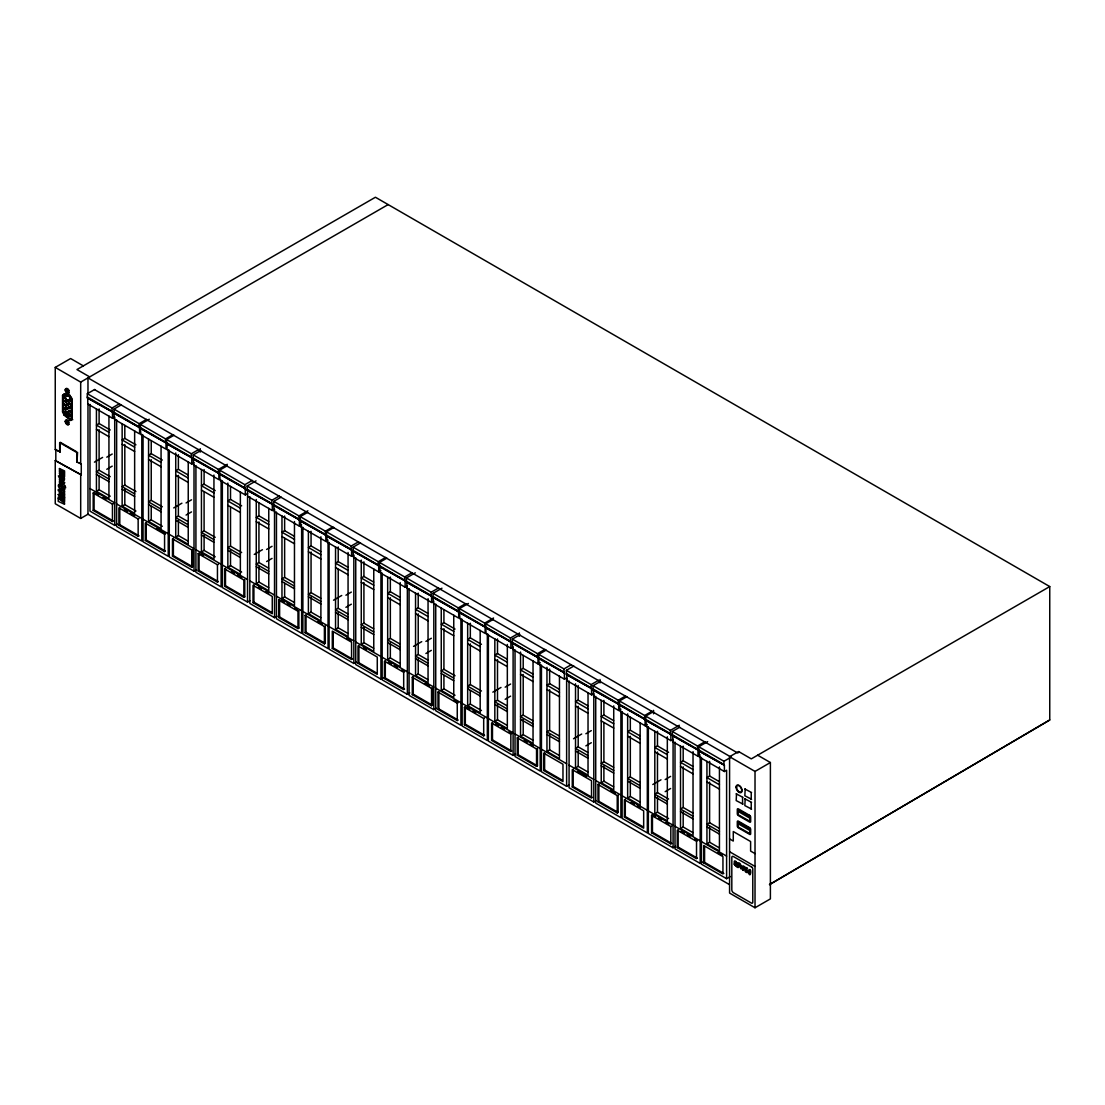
<?xml version="1.0" encoding="UTF-8"?>
<svg xmlns="http://www.w3.org/2000/svg" width="1105" height="1105" viewBox="0 0 1105 1105"><rect width="100%" height="100%" fill="white"/><g stroke="black" fill="none" stroke-linecap="round" stroke-linejoin="round"><path stroke-width="1.5" d="M64.767 400.714L66.038 402.33M66.77 399.858L67.377 401.502M66.88 403.601L68.137 405.217L67.516 403.574L66.645 404.568L67.916 405.342L67.308 403.698M66.908 407.275L67.516 408.933L68.178 408.049L66.687 407.4L67.944 409.016L67.336 407.372M67.087 414.707L68.344 416.323L67.737 414.679L66.853 415.673L68.137 416.447L67.529 414.789M67.819 401.585L67.198 399.941M68.123 413.077L66.866 411.461L67.474 413.104L68.358 412.11L67.074 411.336L67.695 412.994M69.256 406.737L70.527 408.339M69.366 414.265L69.988 415.908M70.416 415.991L69.808 414.347M67.101 390.189L67.847 391.474M67.819 422.759L67.336 421.627L67.764 422.718M72.212 417.897L69.698 418.947L63.745 413.436L63.441 396.308L65.14 395.079L70.306 396.571L64.228 395.604M68.109 391.446L67.046 390.093M65.457 413.519L66.051 412.897L64.96 411.502L64.933 412.952M66.949 390.189L67.626 391.598L67.308 390.065M67.336 421.627L67.875 422.732L67.212 421.723M70.637 396.861L72.198 400.272L72.198 419.113L70.789 420.549L64.159 415.218L62.543 411.916L62.543 395.438L64.629 393.863L70.223 395.48L63.703 394.388M64.629 393.863L62.543 395.438M65.14 395.079L63.441 396.308M1049.75 719.977L769.522 884.58L1049.75 719.977L1049.75 586.562L375.424 197.243L76.963 369.553L89.685 376.902M76.121 451.462L60.236 442.29L60.236 451.821L55.25 449.611L55.25 367.399L70.623 358.531L83.345 365.879M55.25 367.399L80.693 382.095L388.145 204.591M69.615 419.941L71.3 418.436L71.3 399.913L72.212 399.388L71.231 397.151L69.311 396.004M117.199 523.977L114.713 525.414L114.713 416.958L112.489 418.243L112.489 411.958L87.323 397.938L87.323 393.725L94.726 389.457M62.543 411.916L63.468 411.378L65.071 414.693L70.527 419.417L72.764 419.679M87.323 397.938L111.039 411.115M63.441 412.262L64.352 411.723L64.656 412.911M64.518 414.472L65.43 413.933M64.159 415.218L65.071 414.693M87.323 393.725L112.047 408.007L119.451 403.726M113.967 413.325L114.409 419.348L139.589 433.892L139.589 427.607L113.967 413.325L113.967 409.112L121.37 404.831M110.224 429.983L99.105 423.56L96.439 425.107L108.939 432.317M55.25 449.611L60.236 451.821M729.369 884.553L87.972 514.239L80.693 518.438L55.25 503.756L55.25 460.523L81.273 474.874L81.273 463.962L78.8 462.539M113.967 409.112L139.147 423.657L146.564 419.375M140.39 428.574L140.832 434.61L166.012 449.155L166.012 442.856L140.39 428.574L140.39 424.361L149.272 419.237M59.67 452.152L59.67 442.622L76.991 452.622L76.991 462.152L77.571 452.29M135.929 444.818L124.81 438.409L122.144 439.942L134.644 447.166M76.991 462.152L81.273 463.962M94.436 462.139L102.599 457.429M106.784 457.166L112.227 454.031M55.25 460.523L81.273 474.874M110.224 476.683L99.105 470.274L96.439 471.807L108.939 479.031M106.784 469.28L112.227 466.13M140.39 424.361L165.57 438.906L172.974 434.624M194.01 462.746L191.787 464.031L191.787 457.732L166.606 443.713L166.606 439.5L174.024 435.232M166.606 443.713L191.787 457.732M162.338 460.067L151.233 453.658L148.567 455.191L161.068 462.415M93.193 493.023L94.077 492.512L94.077 509.861L113.332 520.98L112.448 521.505L93.193 510.386L93.193 493.023L112.448 504.142L113.332 503.631M96.439 408.836L96.439 491.324L99.105 489.777L110.224 496.2M135.929 491.532L124.81 485.109L122.144 486.656L134.644 493.866M93.193 510.386L94.077 509.861M166.606 439.5L191.345 453.782L198.748 449.5M193.251 459.1L193.707 465.136L218.887 479.667L218.887 473.382L193.251 459.1L193.251 454.887L200.668 450.605M188.126 474.957L178.388 469.335L175.736 470.882L188.237 478.092M122.144 423.671L122.144 506.159L124.81 504.626L135.929 511.035M162.338 506.781L151.233 500.358L148.567 501.905L161.068 509.129M118.898 525.22L119.782 524.709L139.037 535.828L138.153 536.339L118.898 525.22L118.898 507.872L138.153 518.991L139.037 518.48M193.251 454.887L218.445 469.432L227.326 464.293M247.534 493.645L245.31 494.93L245.31 488.631L219.674 474.349L219.674 470.136L227.091 465.868M219.674 474.349L220.116 480.385L245.31 494.93M215.213 490.592L204.094 484.183L201.442 485.717L213.942 492.941M148.567 438.934L148.567 521.422L151.233 519.875L162.338 526.298M173.734 507.927L181.897 503.203M186.082 502.941L191.524 499.805M188.126 521.657L178.388 516.049L175.736 517.582L188.237 524.806M186.082 515.054L191.524 511.905M145.321 540.469L146.205 539.958L165.46 551.077L164.576 551.588L145.321 540.469L145.321 523.121L164.576 534.24L165.46 533.729L156.579 528.604M219.674 470.136L244.868 484.681L252.272 480.413M277.024 616.259L274.537 617.695L274.537 509.239L272.313 510.524L272.313 504.225L247.147 490.206L247.147 486.007L256.029 480.868M241.636 505.855L230.517 499.432L227.851 500.979L240.365 508.19M247.147 490.206L272.313 504.225M175.736 452.981L175.736 537.099L178.388 535.566L188.126 541.174M215.213 537.306L204.094 530.883L201.442 532.43L213.942 539.641M192.629 566.768L191.745 567.279L191.745 549.931L172.477 538.812L172.477 556.16L173.375 555.649L192.629 566.768L192.629 549.42M247.147 486.007L271.871 500.275L279.275 496.007M301.637 524.889L299.414 526.173L299.414 519.875L273.791 505.593L273.791 501.38L281.195 497.112M273.791 505.593L274.233 511.629L299.414 526.173M268.653 521.45L258.929 515.842L256.263 517.375L268.764 524.599M198.182 553.646L199.08 553.135L199.08 570.484L218.334 581.603L217.45 582.114L198.182 570.995L198.182 553.646L217.45 564.765L218.334 564.254M201.442 469.459L201.442 551.934L204.094 550.401L215.213 556.823M241.636 552.555L230.517 546.146L227.851 547.679L240.365 554.903M169.272 450.191L169.272 556.92L194.01 571.202L196.497 569.766M198.182 570.995L199.08 570.484M273.791 501.38L298.972 515.924L307.867 510.8M328.061 540.138L325.837 541.422L325.837 535.138L300.215 520.842L300.215 516.643L307.618 512.361M300.215 520.842L325.837 535.138M294.358 536.284L284.634 530.676L281.968 532.209L294.469 539.433M224.605 568.909L225.489 568.384L225.489 585.733L244.757 596.852L244.757 579.503L243.86 580.028L224.605 568.909L224.605 586.258L243.86 597.377L244.757 596.852M227.851 483.078L227.851 567.197L230.517 565.649L241.636 572.072M254.261 554.42L262.424 549.71M266.609 549.447L272.051 546.298M268.653 568.163L258.929 562.542L256.263 564.089L268.764 571.299M266.609 561.547L272.051 558.412M224.605 586.258L225.489 585.733M300.215 516.643L325.395 531.173L332.798 526.905M356.321 662.033L353.835 663.47L353.835 555.014L351.611 556.298L351.611 550.014L326.431 535.994L326.431 531.781L333.848 527.499M326.431 535.994L350.147 549.171M320.782 551.547L311.058 545.925L308.392 547.472L320.892 554.682M256.263 499.474L256.263 583.592L258.929 582.059L268.653 587.667M294.358 582.998L284.634 577.39L281.968 578.923L294.469 586.147M222.34 480.827L222.34 587.556L247.534 602.101L250.02 600.664M253.017 602.653L272.272 613.772L272.272 596.424L253.017 585.305L253.017 602.653L253.901 602.142L271.678 612.405M326.431 531.781L351.169 546.05L358.573 541.782M380.935 570.663L378.711 571.948L378.711 565.649L353.075 551.367L353.075 547.168L360.492 542.887M353.075 551.367L353.531 557.403L378.711 571.948M347.937 567.224L338.213 561.616L335.547 563.149L348.061 570.373M278.722 600.139L279.606 599.628L279.606 616.977L298.861 628.096L298.861 610.747L297.977 611.258L278.722 600.139L278.722 617.488L297.977 628.607L298.861 628.096M281.968 515.952L281.968 598.44L284.634 596.893L294.358 602.515M320.782 598.247L311.058 592.639L308.392 594.172L320.892 601.396M278.722 617.488L279.606 616.977M353.075 547.168L378.269 561.699L385.673 557.431M407.358 585.912L405.134 587.197L405.134 580.912L379.498 566.63L379.498 562.417L386.902 558.135M379.498 566.63L382.91 568.081M373.656 582.073L363.918 576.451L361.266 577.998L373.766 585.208M305.146 615.402L306.03 614.891L306.03 632.24L325.284 643.359L325.284 626.01L324.4 626.521L305.146 615.402L305.146 632.751L324.4 643.87L325.284 643.359M308.392 531.201L308.392 613.689L311.058 612.156L320.782 617.764M333.558 600.195L341.721 595.485M345.906 595.222L351.349 592.073M347.937 613.938L338.213 608.316L335.547 609.863L348.061 617.073M345.906 607.322L351.349 604.186M305.146 632.751L306.03 632.24M379.498 562.417L404.692 576.962L412.096 572.68M433.823 601.203L431.599 602.474L431.599 596.189L406.433 582.169L406.433 577.956L415.314 572.832M406.433 582.169L431.599 596.189M400.065 597.322L390.341 591.714L387.675 593.247L400.19 600.471M335.547 546.892L335.547 629.367L338.213 627.833L347.937 633.455M373.656 628.773L363.918 623.165L361.266 624.698L373.766 631.922M332.301 648.428L351.57 659.547L351.57 642.198L332.301 631.079L332.301 648.428L333.199 647.917L352.454 659.036M406.433 577.956L431.157 592.239L438.561 587.957M433.063 597.556L433.519 603.592L458.699 618.123L458.699 611.839L433.063 597.556L433.063 593.344L441.959 588.205M427.939 613.413L418.215 607.791L415.549 609.338L428.049 616.549M361.266 560.097L361.266 644.215L363.918 642.682L373.656 648.29M400.065 644.035L390.341 638.414L387.675 639.961L400.19 647.171M358.006 663.276L377.275 674.395L377.275 657.047L358.006 645.928L358.006 663.276L358.904 662.765L376.681 673.028M433.063 593.344L458.257 607.888L465.661 603.606M459.487 612.805L459.929 618.841L485.123 633.386L485.123 627.088L459.487 612.805L459.487 608.593L468.382 603.468M455.025 629.049L443.92 622.64L441.254 624.173L453.754 631.397M387.675 576.976L387.675 659.464L390.341 657.931L400.065 663.539M413.546 646.384L421.709 641.66M425.895 641.397L431.337 638.262M427.939 660.113L418.215 654.505L415.549 656.038L428.049 663.262M355.741 557.845L355.741 664.575L380.935 679.119L383.421 677.683M425.895 653.511L431.337 650.362M384.43 678.525L403.684 689.644L403.684 672.296L384.43 661.177L384.43 678.525L385.313 678.014L404.582 689.133M459.487 608.593L484.681 623.137L493.562 618.013M515.593 753.997L513.107 755.433L513.107 646.977L510.883 648.262L510.883 641.964L485.717 627.944L485.717 623.745L493.12 619.463M485.717 627.944L486.159 633.98L510.883 648.262M481.449 644.312L470.329 637.889L467.664 639.422L480.178 646.646M412.289 677.268L413.187 676.743L413.187 694.106L432.442 705.225L432.442 687.876L431.558 688.387L412.289 677.268L412.289 694.617L431.558 705.736L432.442 705.225M415.549 593.067L415.549 675.556L418.215 674.022L427.939 679.63M455.025 675.763L443.92 669.34L441.254 670.887L453.754 678.097M382.164 573.094L382.164 679.837L407.358 694.368L409.845 692.932M412.289 694.617L413.187 694.106M485.717 623.745L510.441 638.013L517.844 633.745M540.207 662.627L537.997 663.912L537.997 657.613L512.361 643.331L512.361 639.118L519.764 634.85M512.361 643.331L512.803 649.367L537.997 663.912M507.223 659.188L497.499 653.58L494.833 655.113L507.333 662.337M437.994 692.103L438.892 691.592L438.892 708.94L458.147 720.059L457.263 720.57L437.994 709.451L437.994 692.103L457.263 703.222L458.147 702.711L453.699 700.142M441.254 607.902L441.254 690.39L443.92 688.857L455.025 695.28M481.449 691.012L470.329 684.603L467.664 686.136L480.178 693.36M409.085 588.634L409.085 695.377L433.823 709.659L436.309 708.222M437.994 709.451L438.892 708.94M512.361 639.118L537.541 653.663L544.958 649.381M569.116 784.895L566.63 786.332L566.63 677.876L564.406 679.161L564.406 672.876L538.784 658.58L538.784 654.381L546.188 650.099M538.784 658.58L539.226 664.616L564.406 679.161M532.928 674.022L523.204 668.415L520.538 669.948L533.038 677.172M464.418 707.352L465.316 706.841L465.316 724.189L484.57 735.308L483.686 735.833L464.418 724.714L464.418 707.352L483.686 718.471L484.57 717.96M467.664 623.165L467.664 705.653L470.329 704.106L481.449 710.529M492.83 692.158L500.993 687.448M505.178 687.172L510.621 684.036M507.223 705.902L497.499 700.28L494.833 701.813L507.333 709.037M505.178 699.285L510.621 696.136M464.418 724.714L465.316 724.189M538.784 654.381L563.964 668.912L571.382 664.644M596.286 800.586L593.799 802.023L593.799 693.567L591.576 694.838L591.576 688.553L566.409 674.533L566.409 670.321L573.813 666.053M559.351 689.285L549.627 683.663L546.961 685.211L559.462 692.421M566.409 674.533L591.576 688.553M494.833 638.842L494.833 721.33L497.499 719.797L507.223 725.405M532.928 720.736L523.204 715.128L520.538 716.662L533.038 723.886M491.587 740.391L510.841 751.511L510.841 734.162L491.587 723.043L491.587 740.391L492.471 739.88L511.739 750.999M566.409 670.321L591.134 684.603L598.537 680.321M620.899 709.203L618.676 710.487L618.676 704.203L593.054 689.921L593.054 685.708L600.457 681.426M593.054 689.921L618.676 704.203M587.915 705.777L578.191 700.156L575.525 701.703L588.026 708.913M517.292 737.878L518.176 737.367L518.176 754.715L537.444 765.834L537.444 748.486L536.547 748.997L517.292 737.878L517.292 755.226L536.547 766.345L537.444 765.834M520.538 652.061L520.538 736.179L523.204 734.632L532.928 740.253M559.351 735.985L549.627 730.377L546.961 731.911L559.462 739.135M517.292 755.226L518.176 754.715M593.054 685.708L618.234 700.252L625.637 695.97M647.323 724.466L645.099 725.75L645.099 719.452L619.477 705.17L619.477 700.957L626.88 696.689M619.477 705.17L619.919 711.206L645.099 725.75M613.62 720.612L603.896 715.004L601.231 716.537L613.731 723.761M546.961 667.31L546.961 751.428L549.627 749.894L559.351 755.502M573.523 738.748L581.686 734.024M585.871 733.761L591.313 730.626M587.915 752.477L578.191 746.87L575.525 748.403L588.026 755.627M585.871 745.875L591.313 742.726M543.715 770.489L562.97 781.608L562.97 764.259L543.715 753.14L543.715 770.489L544.599 769.978L562.376 780.24M619.477 700.957L644.657 715.501L652.061 711.219M675.583 846.361L673.083 847.797L673.083 739.342L670.873 740.626L670.873 734.328L645.693 720.308L645.693 716.109L653.11 711.827M645.693 720.308L670.873 734.328M640.044 735.875L630.32 730.253L627.654 731.786L640.154 739.01M575.525 683.802L575.525 767.92L578.191 766.373L587.915 771.994M613.62 767.326L603.896 761.704L601.231 763.251L613.731 770.461M572.279 786.981L591.534 798.1L591.534 780.752L572.279 769.633L572.279 786.981L573.163 786.456L592.418 797.575M645.693 716.109L670.417 730.377L679.313 725.253M700.197 754.991L697.973 756.262L697.973 749.977L672.337 735.695L672.337 731.482L679.741 727.214M672.337 735.695L675.749 737.145M668.594 752.353L657.475 745.93L654.809 747.477L667.323 754.687M597.985 784.467L598.869 783.956L598.869 801.305L618.123 812.424L618.123 795.075L617.239 795.586L597.985 784.467L597.985 801.816L617.239 812.935L618.123 812.424M601.231 700.266L601.231 782.754L603.896 781.221L613.62 786.829M640.044 782.575L630.32 776.967L627.654 778.5L640.154 785.724M597.985 801.816L598.869 801.305M672.337 731.482L697.531 746.027L704.935 741.745M730.35 876.541L726.607 878.696L726.607 770.24L724.397 771.525L724.397 765.226L698.761 750.944L698.761 746.745L707.656 741.607M698.761 750.944L724.397 765.226M692.904 766.387L683.18 760.779L680.514 762.312L693.028 769.536M627.654 713.899L627.654 798.017L630.32 796.47L640.044 802.092M652.82 784.522L660.983 779.812M665.169 779.536L670.611 776.401M668.594 799.067L657.475 792.644L654.809 794.177L667.323 801.401M665.169 791.65L670.611 788.5M624.394 817.065L643.663 828.184L643.663 810.835L624.394 799.716L624.394 817.065L625.292 816.554L643.069 826.816M757.671 755.198L770.392 762.533L770.392 898.89L755.019 907.758L729.576 893.061L729.576 756.718L738.568 751.524L751.289 758.873L1049.75 586.562M739.356 751.98L737.643 752.975L87.972 377.896L87.972 393.421M698.761 746.745L723.941 761.276L731.358 757.008M719.327 781.649L709.603 776.028L706.938 777.575L719.438 784.785M651.563 832.756L652.447 832.245L671.716 843.364L670.818 843.875L651.563 832.756L651.563 815.407L652.447 814.896L655.417 816.609M654.809 731.206L654.809 813.694L657.475 812.161L668.594 818.57M692.904 813.1L683.18 807.479L680.514 809.026L693.028 816.236M729.576 756.718L755.019 771.414L770.392 762.533M651.563 815.407L670.818 826.526L671.716 826.015M742.892 804.067L736.192 800.586L736.524 793.639M751.566 799.26L744.853 795.766L745.184 788.832M680.514 746.055L680.514 828.543L683.18 826.996L692.904 832.617M736.192 793.832L742.892 797.327M744.853 789.011L751.566 792.506M751.566 809.081L744.853 805.586L745.184 798.639M719.327 828.349L709.603 822.742L706.938 824.275L719.438 831.499M744.853 798.832L751.566 802.327M677.268 847.59L696.523 858.709L696.523 841.361L677.268 830.242L677.268 847.59L678.152 847.079L697.421 858.198M706.938 761.304L706.938 843.792L709.603 842.259L719.327 847.867M675.003 742.159L675.003 848.902L700.197 863.447L702.683 862.011M703.692 862.853L722.946 873.972L722.946 856.624L703.692 845.505L703.692 862.853L704.576 862.342L723.844 873.461M69.698 418.947L70.471 419.348M94.491 389.582L731.123 757.146M87.323 396.985L112.047 411.253M113.967 412.358L139.147 426.903M140.39 427.621L165.57 442.152M166.606 442.76L191.345 457.028M193.251 458.147L218.445 472.678M219.674 473.396L244.868 487.94M247.147 489.253L271.871 503.535M273.791 504.64L298.972 519.184M300.215 519.889L325.395 534.433M326.431 535.027L351.169 549.309M353.075 550.414L378.269 564.959M379.498 565.663L404.692 580.208M406.433 581.216L431.157 595.485M433.063 596.59L458.257 611.134M459.487 611.852L484.681 626.397M485.717 626.991L510.441 641.273M512.361 642.378L537.541 656.909M538.784 657.627L563.964 672.172M566.409 673.58L591.134 687.849M593.054 688.954L618.234 703.498M619.477 704.216L644.657 718.761M645.693 719.355L670.417 733.637M672.337 734.742L697.531 749.273M698.761 749.991L723.941 764.536M114.409 413.063L139.589 427.607M140.832 428.312L164.535 442M193.707 458.837L218.887 473.382M221.608 474.957L245.31 488.631M278.681 507.899L299.414 519.875M355.009 551.975L378.711 565.649M385.866 569.793L403.657 580.056M433.519 597.294L458.699 611.839M459.929 612.557L485.123 627.088M487.623 628.538L510.883 641.964M514.281 643.925L537.997 657.613M540.704 659.188L564.406 672.876M621.397 705.764L645.099 719.452M678.705 738.858L696.495 749.121M112.489 418.243L87.765 403.974L87.765 397.676M191.787 464.031L167.062 449.749L167.062 443.464M247.589 496.242L272.313 510.524M325.837 541.422L300.657 526.878L300.657 520.593M351.611 556.298L326.887 542.016L326.887 535.732M405.134 587.197L379.94 572.652L379.94 566.368M431.599 602.474L406.875 588.205L406.875 581.907M591.576 694.838L566.851 680.57L566.851 674.271M618.676 710.487L593.495 695.943L593.495 689.658M670.873 740.626L646.135 726.344L646.135 720.059M697.973 756.262L672.779 741.731L672.779 735.433M724.397 771.525L699.203 756.98L699.203 750.696M96.439 429.444L108.939 436.668M122.144 444.293L134.644 451.503M148.567 459.542L161.068 466.766M175.736 475.219L188.237 482.443M201.442 490.068L213.942 497.278M227.851 505.317L240.365 512.54M256.263 521.726L268.764 528.936M281.968 536.56L294.469 543.784M308.392 551.809L320.892 559.033M335.547 567.5L348.061 574.711M361.266 582.335L373.766 589.559M387.675 597.598L400.19 604.808M415.549 613.676L428.049 620.899M441.254 628.524L453.754 635.734M467.664 643.773L480.178 650.997M494.833 659.464L507.333 666.674M520.538 674.299L533.038 681.523M546.961 689.548L559.462 696.772M575.525 706.04L588.026 713.264M601.231 720.888L613.731 728.098M627.654 736.137L640.154 743.361M654.809 751.828L667.323 759.038M680.514 766.663L693.028 773.887M706.938 781.912L719.438 789.136M729.576 838.916L733.278 841.057L733.278 831.526L750.613 841.527L750.613 851.071L755.019 853.613M96.439 474.432L108.939 481.656M122.144 489.28L134.644 496.49M148.567 504.529L161.068 511.753M175.736 520.22L188.237 527.43M201.442 535.055L213.942 542.279M227.851 550.304L240.365 557.528M256.263 566.713L268.764 573.923M281.968 581.548L294.469 588.772M308.392 596.811L320.892 604.021M335.547 612.488L348.061 619.712M361.266 627.322L373.766 634.546M387.675 642.585L400.19 649.795M415.549 658.663L428.049 665.887M441.254 673.511L453.754 680.721M467.664 688.76L480.178 695.984M494.833 704.451L507.333 711.661M520.538 719.286L533.038 726.51M546.961 734.535L559.462 741.759M575.525 751.027L588.026 758.251M601.231 765.876L613.731 773.086M627.654 781.125L640.154 788.348M654.809 796.816L667.323 804.026M680.514 811.65L693.028 818.874M706.938 826.899L719.438 834.123M729.576 851.734L755.019 866.431M96.439 491.324L108.939 498.535L108.939 416.046M122.144 506.159L134.644 513.383L134.644 430.895M148.567 521.422L161.068 528.632L161.068 446.144M175.736 537.099L188.237 544.323L188.237 461.835M201.442 551.934L213.942 559.158L213.942 475.04M227.851 567.197L240.365 574.407L240.365 491.932M256.263 583.592L268.764 590.816L268.764 508.328M281.968 598.44L294.469 605.651L294.469 521.546M308.392 613.689L320.892 620.913L320.892 536.795M335.547 629.367L348.061 636.591L348.061 552.472M361.266 644.215L373.766 651.439L373.766 568.951M387.675 659.464L400.19 666.688L400.19 582.57M415.549 675.556L428.049 682.779L428.049 598.661M441.254 690.39L453.754 697.614L453.754 615.126M467.664 705.653L480.178 712.863L480.178 630.375M494.833 721.33L507.333 728.554L507.333 644.436M520.538 736.179L533.038 743.389L533.038 660.901M546.961 751.428L559.462 758.652L559.462 676.163M575.525 767.92L588.026 775.144L588.026 692.655M601.231 782.754L613.731 789.978L613.731 705.86M627.654 798.017L640.154 805.227L640.154 722.739M654.809 813.694L667.323 820.918L667.323 736.8M680.514 828.543L693.028 835.753L693.028 751.635M706.938 843.792L719.438 851.016L719.438 766.898M89.988 488.562L114.713 502.844M116.633 503.949L141.813 518.494M143.056 519.198L168.236 533.743M169.272 534.35L194.01 548.619M195.917 549.724L221.111 564.268M222.34 564.987L247.534 579.517M249.813 580.843L274.537 595.112M276.457 596.217L301.637 610.761M302.881 611.479L328.061 626.024M329.097 626.618L353.835 640.9M355.741 642.005L380.935 656.536M382.164 657.254L407.358 671.799M409.085 672.793L433.823 687.075M435.729 688.18L460.923 702.725M462.152 703.429L487.346 717.974M488.382 718.582L513.107 732.85M515.027 733.955L540.207 748.499M541.45 749.218L566.63 763.748M569.075 765.157L593.799 779.439M595.719 780.544L620.899 795.089M622.129 795.793L647.323 810.338M648.359 810.946L673.083 825.214M675.003 826.319L700.197 840.864M701.426 841.582L726.607 856.113M95.555 493.369L98.525 495.081M102.972 497.651L105.928 499.363M124.23 509.93L127.186 511.629M130.155 513.342L134.603 515.911M200.558 553.992L203.513 555.705M231.415 571.81L234.384 573.523M237.354 575.235L241.788 577.805M258.349 587.363L261.305 589.062M265.752 591.631L268.722 593.344M281.084 600.485L284.054 602.197M287.01 603.91L289.98 605.623M294.427 608.178L297.383 609.891M317.881 621.728L322.329 624.297M346.528 638.262L350.976 640.831M363.338 647.972L366.308 649.685M388.283 662.378L391.239 664.091M394.209 665.79L397.165 667.503M401.612 670.072L404.582 671.785M425.038 683.594L429.472 686.164M466.793 707.697L469.749 709.41M472.719 711.123L475.675 712.836M495.441 724.245L498.396 725.944M501.366 727.656L504.322 729.369M508.77 731.938L511.739 733.651M524.101 740.792L527.071 742.505M530.027 744.217L532.997 745.916M577.611 771.677L586.493 776.815M610.72 790.793L615.167 793.362M631.217 802.631L634.173 804.343M637.143 806.056L640.099 807.755M658.373 818.308L661.343 820.02M665.79 822.59L668.746 824.302M681.122 831.443L684.078 833.156M687.048 834.869L690.003 836.582M694.451 839.137L697.421 840.85M717.918 852.687L722.352 855.256M172.477 556.16L191.745 567.279M114.713 525.414L89.988 511.145L89.988 404.402M274.537 617.695L249.813 603.413L249.813 496.684M353.835 663.47L329.097 649.201L329.097 542.458M513.107 755.433L488.382 741.151L488.382 634.422M566.63 786.332L541.45 771.787L541.45 665.058M593.799 802.023L569.075 787.741L569.075 680.998M673.083 847.797L648.359 833.515L648.359 726.786M726.607 878.696L701.426 864.151L701.426 757.422M69.297 399.278L70.389 400.673L69.27 400.742L69.505 399.154L70.223 401.06L69.132 399.665M65.665 398.974L64.573 397.579L65.692 397.51L65.444 399.098L64.739 397.192L65.83 398.587M65.678 413.408L64.725 413.077L64.753 411.626L65.844 413.021M69.394 397.096L71.3 399.913M65.098 408.021L65.982 409.596M65.665 409.748L64.781 408.173M65.209 400.797L65.83 401.612M69.698 406.82L70.319 407.621M755.019 771.414L755.019 907.758M751.234 792.699L751.234 799.454M751.234 802.52L751.234 809.261M742.574 797.506L742.574 804.26M723.941 761.276L723.941 765.489M709.603 761.386L709.603 776.028M709.603 782.078L709.603 822.742M709.603 827.051L709.603 842.259M704.576 846.568L704.576 862.342M700.197 756.704L700.197 863.447M697.531 746.027L697.531 750.24M683.18 746.137L683.18 760.779M683.18 766.815L683.18 807.479M683.18 811.802L683.18 826.996M678.152 829.731L678.152 847.079M670.818 826.526L670.818 843.875M670.417 730.377L670.417 734.59M657.475 731.303L657.475 745.93M657.475 751.98L657.475 792.644M657.475 796.954L657.475 812.161M653.552 710.377L653.552 713.816M652.447 814.896L652.447 832.245M647.323 726.178L647.323 832.921L622.129 818.377L622.129 711.634M644.657 715.501L644.657 719.714M630.32 717.242L630.32 730.253M630.32 736.289L630.32 776.967M630.32 781.276L630.32 796.47M625.292 799.205L625.292 816.554M620.899 710.929L620.899 817.659L595.719 803.128L595.719 696.385M618.234 700.252L618.234 704.451M617.239 795.586L617.239 812.935M603.896 700.363L603.896 715.004M603.896 722.739L603.896 761.704M603.896 766.027L603.896 781.221M600.015 679.465L600.015 682.918M591.134 684.603L591.134 688.816M578.191 685.514L578.191 700.156M578.191 706.206L578.191 746.87M578.191 751.179L578.191 766.373M573.163 769.108L573.163 786.456M563.964 668.912L563.964 673.125M549.627 669.022L549.627 683.663M549.627 689.713L549.627 730.377M549.627 734.687L549.627 749.894M544.599 752.629L544.599 769.978M540.207 664.34L540.207 771.083L515.027 756.538L515.027 649.795M537.541 653.663L537.541 657.876M536.547 748.997L536.547 766.345M523.204 655.403L523.204 668.415M523.204 674.451L523.204 715.128M523.204 719.438L523.204 734.632M519.336 632.889L519.336 636.328M510.441 638.013L510.441 642.226M497.499 638.939L497.499 653.58M497.499 659.616L497.499 700.28M497.499 704.603L497.499 719.797M492.471 722.532L492.471 739.88M487.346 633.814L487.346 740.557L462.152 726.013L462.152 619.27M484.681 623.137L484.681 627.35M483.686 718.471L483.686 735.833M470.329 623.248L470.329 637.889M470.329 643.925L470.329 684.603M470.329 690.597L470.329 704.106M460.923 618.565L460.923 725.308L435.729 710.764L435.729 604.021M458.257 607.888L458.257 612.087M457.263 703.222L457.263 720.57M443.92 609.629L443.92 622.64M443.92 628.676L443.92 669.34M443.92 675.348L443.92 688.857M433.823 602.916L433.823 709.659M431.558 688.387L431.558 705.736M431.157 592.239L431.157 596.451M418.215 593.15L418.215 607.791M418.215 613.841L418.215 654.505M418.215 658.815L418.215 674.022M407.358 587.639L407.358 694.368M404.692 576.962L404.692 581.161M390.341 577.072L390.341 591.714M390.341 597.75L390.341 638.414M390.341 642.737L390.341 657.931M385.313 660.666L385.313 678.014M380.935 572.376L380.935 679.119M378.269 561.699L378.269 565.912M363.918 561.81L363.918 576.451M363.918 582.501L363.918 623.165M363.918 627.474L363.918 642.682M358.904 645.403L358.904 662.765M351.169 546.05L351.169 550.262M338.213 546.975L338.213 561.616M338.213 569.351L338.213 608.316M338.213 612.64L338.213 627.833M333.199 632.143L333.199 647.917M328.061 541.851L328.061 648.594L302.881 634.049L302.881 527.32M325.395 531.173L325.395 535.386M324.4 626.521L324.4 643.87M311.058 531.284L311.058 545.925M311.058 551.975L311.058 592.639M311.058 596.949L311.058 612.156M301.637 526.602L301.637 633.345L276.457 618.8L276.457 512.057M298.972 515.924L298.972 520.137M297.977 611.258L297.977 628.607M284.634 516.035L284.634 530.676M284.634 538.411L284.634 577.39M284.634 583.385L284.634 596.893M271.871 500.275L271.871 504.488M258.929 502.816L258.929 515.842M258.929 521.878L258.929 562.542M258.929 566.865L258.929 582.059M253.901 584.794L253.901 602.142M247.589 489.957L247.534 602.101M244.868 484.681L244.868 488.893M243.86 580.028L243.86 597.377M230.517 486.421L230.517 499.432M230.517 507.167L230.517 546.146M230.517 550.456L230.517 565.649M221.111 480.109L221.111 586.852L195.917 572.307L195.917 465.564M218.445 469.432L218.445 473.644M217.45 564.765L217.45 582.114M204.094 469.542L204.094 484.183M204.094 491.918L204.094 530.883M204.094 535.207L204.094 550.401M200.226 448.644L200.226 452.097M194.01 464.459L194.01 571.202M191.345 453.782L191.345 457.995M178.388 454.694L178.388 469.335M178.388 475.385L178.388 516.049M178.388 520.358L178.388 535.566M173.375 538.301L173.375 555.649M168.236 449.583L168.236 556.326L143.056 541.782L143.056 435.038M165.57 438.906L165.57 443.119M164.576 534.24L164.576 551.588M151.233 440.646L151.233 453.658M151.233 459.694L151.233 500.358M151.233 506.366L151.233 519.875M146.205 522.61L146.205 539.958M141.813 434.334L141.813 541.063L116.633 526.533L116.633 419.79M139.147 423.657L139.147 427.856M138.153 518.991L138.153 536.339M124.81 425.384L124.81 438.409M124.81 444.445L124.81 485.109M124.81 489.432L124.81 504.626M119.782 507.361L119.782 524.709M112.448 504.142L112.448 521.505M112.047 408.007L112.047 412.206M99.105 408.919L99.105 423.56M99.105 429.596L99.105 470.274M99.105 476.269L99.105 489.777M87.972 403.781L87.972 514.239M80.693 382.095L80.693 464.293M80.693 475.205L80.693 518.438M62.557 474.501L63.786 476.766L62.391 476.02L62.391 474.404M55.816 449.279L55.816 460.191M69.09 392.841A2.638 1.519 60 0 1 66.687 392.33A2.638 1.519 60 0 1 65.72 389.084A2.638 1.519 60 0 1 67.958 389.029M68.4 389.499A2.638 1.519 60 0 1 69.09 390.687M68.993 424.237A2.555 1.478 60 0 1 66.272 423.215A2.555 1.478 60 0 1 66.272 420.024A2.555 1.478 60 0 1 68.993 422.151M740.64 867.895C741.193 871.983 742.298 862.301 738.057 862.812L738.057 867.618L738.582 865.85L740.64 867.895M64.56 404.375L65.817 405.977L64.56 404.375M64.56 400.839L65.817 402.441L65.416 400.673L64.56 400.839M64.781 404.25L66.038 405.866L64.781 404.25M66.549 399.982L67.17 401.626L68.027 401.474L67.419 399.817L66.549 399.982M68.993 403.201L70.264 404.817L68.993 403.201M69.104 410.563L70.361 412.179L69.104 410.563M69.049 406.861L70.306 408.463L69.905 406.695L69.049 406.861M69.214 403.076L70.471 404.692L69.214 403.076M69.159 414.389L69.767 416.033L70.623 415.867L70.016 414.223L69.159 414.389M69.311 410.438L70.568 412.055L69.311 410.438M741.911 867.135C742.394 873.682 746.234 868.834 742.477 866.955C746.773 868.461 742.463 863.779 741.911 867.135M748.251 870.643C750.226 882.191 752.712 865.353 748.251 870.643M750.35 872.453C748.375 877.577 748.955 865.312 750.35 872.453M63.689 478.203L58.413 475.841L59.449 478.189L64.311 480.288L64.56 478.7L63.689 478.203M737.947 809.758L738.223 814.758L749.95 821.36L749.742 816.194L737.947 809.703M737.947 822.037L738.223 827.023L749.95 833.64L749.742 828.46L737.974 821.927M736.731 865.588L735.364 865.643L733.996 863.751C742.822 874.069 731.51 858.005 735.985 862.107C737.808 865.533 736.855 860.629 734.452 861.099C733.098 863.033 736.4 863.903 736.731 865.588M747.74 871.679L747.242 872.715L745.543 871.845A1.519 0.884 60 0 1 745.115 870.989C748.389 873.461 745.764 869.663 745.433 867.204L747.519 868.42L745.847 868.019L745.682 869.234L746.745 869.594A1.657 0.953 60 0 1 747.477 870.56L747.74 871.679M740.682 865.698L738.582 865.312L738.582 863.668L740.682 865.698M59.477 473.52C61.728 483.507 69.739 474.183 59.477 473.52M64.629 482.802L63.841 483.728L62.502 481.766C66.203 484.487 54.822 478.41 61.452 479.57L61.452 480.744C59.076 478.976 61.162 482.112 61.963 480.247A1.423 0.829 60 0 1 62.543 480.192L64.629 482.802M742.463 868.461C742.892 872.757 745.461 867.687 742.463 868.461M64.615 489.349L63.98 490.371L62.032 489.335C61.258 485.772 66.01 490.869 62.032 488.134C58.869 490.551 56.355 482.346 60.402 485.468L60.402 486.683C56.438 486.241 65.678 485.827 64.615 489.349M58.233 494.488L59.021 495.468L58.233 494.474M59.463 496.739L59.601 497.899L58.233 497.112L58.233 498.327L64.56 501.974L64.56 500.772L60.209 498.037L64.56 500.358L64.56 499.156L59.463 496.739M59.449 492.236L59.449 494.488L64.56 497.443L64.56 496.242L60.223 493.534L64.56 495.827L64.56 494.626L59.449 492.236M59.463 468.548L59.449 472.429L64.56 475.385L64.56 474.169L60.223 471.462L64.56 473.755L64.56 472.553L60.236 469.846L64.56 472.139L64.56 470.937L59.463 468.548M60.264 474.432L61.631 475.578L60.264 474.432M65.319 407.897L64.573 408.298L65.457 409.872L66.203 409.472L65.319 407.897M64.56 490.993L61.687 490.496L59.449 488.327L61.079 491.131L58.233 489.501L58.233 490.703L64.56 494.349L64.56 493.148L62.709 492.084L64.56 492.416L64.56 490.993M62.142 485.578L59.449 484.639L59.449 483.438L62.142 484.501L59.449 482.54L59.449 481.366L65.167 485.772L65.651 487.788L62.142 485.578M749.535 815.324L738.333 808.86A1.45 0.843 60 0 0 737.297 809.454L737.297 813.777A1.45 0.843 60 0 0 738.333 815.559L749.646 822.092A1.45 0.843 60 0 0 750.668 821.498L750.668 817.175A1.45 0.843 60 0 0 749.646 815.393L749.535 815.324M749.452 816.319L739.342 810.476L739.342 812.12L749.452 817.962L749.452 816.319M749.535 827.604L738.333 821.126A1.45 0.843 60 0 0 737.297 821.719L737.297 826.057A1.45 0.843 60 0 0 738.333 827.838L749.646 834.372A1.45 0.843 60 0 0 750.668 833.778L750.668 829.441A1.45 0.843 60 0 0 749.646 827.659L749.535 827.604M749.452 828.584L739.342 822.742L739.342 824.399L749.452 830.228L749.452 828.584M751.69 867.094L733.389 856.527A2.21 1.285 60 0 0 731.814 857.425L731.814 889.843A2.362 1.367 60 0 0 733.485 892.743L751.317 903.034A2.086 1.202 60 0 0 752.781 902.177L752.781 868.986A1.547 0.898 60 0 0 751.69 867.094M64.56 497.692L59.449 494.736L59.449 495.938L64.56 498.894L64.56 497.692M59.062 499.046L58.233 498.562L58.233 501.38L64.56 504.294L64.56 502.955L59.062 499.046M65.209 389.982A2.638 1.519 60 0 0 68.013 393.463A2.638 1.519 60 0 0 68.013 389.734A2.638 1.519 60 0 0 65.209 389.982M65.236 421.475A2.555 1.478 60 0 0 67.944 424.831A2.555 1.478 60 0 0 67.944 421.226A2.555 1.478 60 0 0 65.236 421.475M736.041 787.119A4.282 2.472 60 0 0 740.571 792.755A4.282 2.472 60 0 0 740.571 786.705A4.282 2.472 60 0 0 736.041 787.119M736.552 787.312A3.66 2.113 60 0 0 740.433 792.147A3.66 2.113 60 0 0 740.433 786.967A3.66 2.113 60 0 0 736.552 787.312"/></g></svg>
